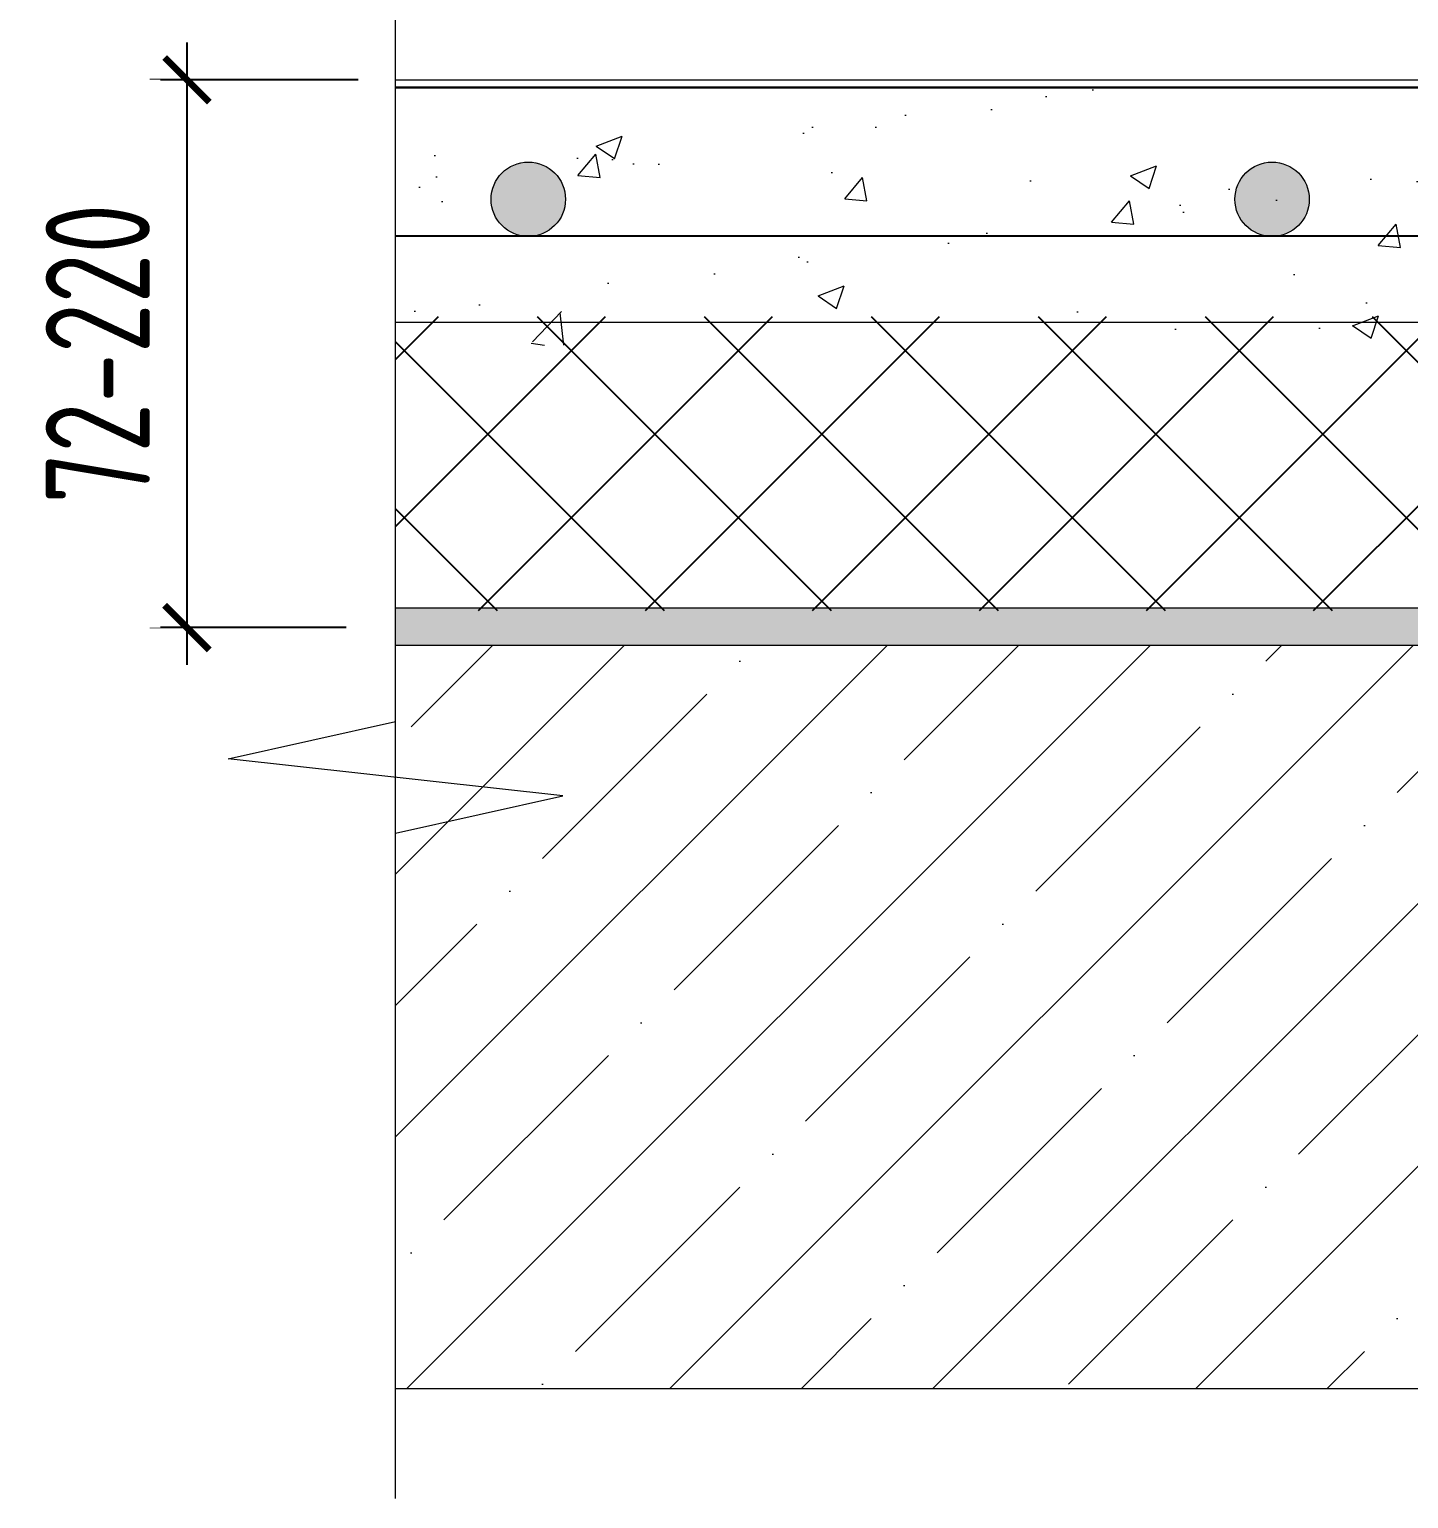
# Model space of a CAD drawing. Header units: millimetres. Extents: x -542032 to 558829, y -28615 to 266565.
# Drawn here: x -522999 to -521144, y 28699 to 30674 of the extents above; entities that cross this region are included whole.
import ezdxf

# ---------------------------------------------------------------- set-up
doc = ezdxf.new("R2010")
doc.units = ezdxf.units.MM
doc.layers.add('АР_Перегородки кирпич штрих', color=7, linetype='Continuous')
doc.layers.add('АР_Плита', color=220, linetype='Continuous')
for name, color, linetype, lineweight in [('АР_Размеры дверей', 15, 'Continuous', 0), ('АР_Тонкие', 250, 'Continuous', 0), ('АР_Штриховка', 252, 'Continuous', 0)]:
    doc.layers.add(name, color=color, linetype=linetype, lineweight=lineweight)
doc.styles.add('ISOCPEUR', font='isocpeur.ttf', dxfattribs={"width": 0.7})
doc.dimstyles.new('R_50', dxfattribs={"dimtxt": 140, "dimasz": 60, "dimexe": 50, "dimexo": 50, "dimgap": 50, "dimtad": 1, "dimdec": 0, "dimrnd": 5, "dimzin": 0, "dimdsep": 46, "dimtxsty": 'ISOCPEUR', "dimblk": 'ARCHTICK', "dimcen": 50, "dimdle": 50, "dimclrd": 256, "dimclre": 256, "dimclrt": 256, "dimadec": 0, "dimazin": 0, "dimtfac": 2, "dimtdec": 0, "dimtofl": 0, "dimtmove": 1, "dimatfit": 3, "dimfxl": 1, "dimtvp": 3, "dimtfill": 1, "dimtolj": 1, "dimtzin": 0, "dimarcsym": 0})

# ---------------------------------------------------------------- blocks, each defined once
blk = doc.blocks.new('*U36')
at = {"color": 8}
blk.add_lwpolyline([(0, -6.506), (0, 2.443), (2.25, 2.943), (-2.25, 3.443), (0, 3.943), (0, 15.81)], dxfattribs=at)
blk = doc.blocks.new('_ArchTick')
at = {"color": 0, "linetype": 'ByBlock', "const_width": 0.15}
blk.add_lwpolyline([(-0.5, -0.5), (0.5, 0.5)], dxfattribs=at)
blk = doc.blocks.new('*D125')
at = {"layer": 'Defpoints', "color": 0, "transparency": 16777216}
for p in [(-522506.5, 30606.2), (-522786.8, 29869.7), (-522522.7, 29869.7)]:
    blk.add_point(p, dxfattribs=at)
at = {"layer": 'АР_Размеры дверей', "lineweight": -2, "transparency": 16777216}
for p, q in [((-522786.8, 30656.2), (-522786.8, 29819.7)), ((-522556.5, 30606.2), (-522836.8, 30606.2)), ((-522572.7, 29869.7), (-522836.8, 29869.7))]:
    blk.add_line(p, q, dxfattribs=at)
at = {"layer": 'АР_Размеры дверей', "lineweight": -2, "transparency": 16777216, "xscale": 60, "yscale": 60, "zscale": 60}
for p, rotation in [((-522786.8, 30606.2), 90), ((-522786.8, 29869.7), 270)]:
    blk.add_blockref('_ArchTick', p, dxfattribs=dict(at, rotation=rotation))
at = {"layer": 'АР_Размеры дверей', "transparency": 16777216, "insert": (-522906.8, 30238), "char_height": 140, "width": 708.7, "attachment_point": 5, "rotation": 90, "style": 'ISOCPEUR', "bg_fill": 3, "box_fill_scale": 1.1, "bg_fill_color": 256, "bg_fill_true_color": 13158600, "bg_fill_transparency": 0}
blk.add_mtext('\\A1;72-220', dxfattribs=at)
blk = doc.blocks.new('Арматура_D-10')
at = {"layer": 'АР_Перегородки кирпич штрих', "transparency": 33554687}
h = blk.add_hatch(color=256, dxfattribs=at)
h.set_gradient(color2=(0, 0, 0), tint=1, name='SPHERICAL')
h.paths.add_polyline_path([(-59078.57, 235102.41, 1), (-59088.57, 235102.41, 1)])
at = {"layer": 'АР_Тонкие'}
blk.add_circle((-59083.57, 235102.41), 5, dxfattribs=at)

msp = doc.modelspace()

# ---------------------------------------------------------------- hatches: boundary and pattern name
at = {"layer": 'АР_Перегородки кирпич штрих', "transparency": 33554559}
h = msp.add_hatch(dxfattribs=at)
h.set_pattern_fill('ANSI37', color=256, scale=50, style=0)
h.set_pattern_definition([(45, (76151.72, -1254271.52), (-112.253202, 112.253202), []), (135, (76151.72, -1254271.52), (-112.253202, -112.253202), [])])
h.paths.add_polyline_path([(-522506.5, 30287.8), (-522506.5, 29892.7), (-515681.1, 29892.7), (-515681.1, 30287.8)])
at = {"layer": 'АР_Перегородки кирпич штрих', "transparency": 33554687}
msp.add_hatch(color=256, dxfattribs=at).paths.add_polyline_path([(-522506.5, 29896.2), (-522506.5, 29846.2), (-515681.1, 29846.2), (-515681.1, 29896.2)])
at = {"layer": 'АР_Штриховка', "ltscale": 100, "true_color": 0x000000}
h = msp.add_hatch(dxfattribs=at)
h.set_pattern_fill('ANSI35', color=18, scale=1000, style=0)
h.set_pattern_definition([(45, (-5200836.66, 762342.87), (-176.776695, 176.776695), []), (45, (-5200659.9, 762342.87), (-176.776695, 176.776695), [312.5, -62.5, 0, -62.5])])
h.paths.add_polyline_path([(-515681.1, 29846.2), (-522506.5, 29846.2), (-522506.5, 28846.2), (-515681.1, 28846.2)])

# ---------------------------------------------------------------- linework, layer by layer
at = {"layer": 'АР_Плита', "color": 18, "lineweight": 5, "ltscale": 100, "true_color": 0x000000}
msp.add_lwpolyline([(-522506.5, 29846.2), (-515681.1, 29846.2), (-515681.1, 28846.2), (-522506.5, 28846.2)], close=True, dxfattribs=at)
at = {"layer": 'АР_Тонкие', "lineweight": 30}
msp.add_line((-522506.5, 30596), (-515681.1, 30596), dxfattribs=at)
at = {"layer": 'АР_Тонкие'}
for points in [[(-522506.5, 30606.2), (-515681.1, 30606.2)], [(-522506.5, 30280.3), (-515681.1, 30280.3)], [(-522506.5, 29896.2), (-522506.5, 29896.2), (-515681.1, 29896.2)]]:
    msp.add_lwpolyline(points, dxfattribs=at)

# ---------------------------------------------------------------- block references
for name, p, xscale, yscale, zscale in [('*U36', (-522506.5, 29349.1), 100, 100, 100), ('Арматура_D-10', (68507.8, -2320578.5), 10, 10, 10), ('Арматура_D-10', (69507.8, -2320578.5), 10, 10, 10)]:
    msp.add_blockref(name, p, dxfattribs=dict(at, xscale=xscale, yscale=yscale, zscale=zscale))

# ---------------------------------------------------------------- next in the draw order: dimensions: what is measured, and where the dimension line sits
at = {"layer": 'АР_Размеры дверей'}
dim = msp.add_linear_dim(base=(-522786.8, 29869.7), p1=(-522506.5, 30606.2), p2=(-522522.7, 29869.7), angle=90, text='72-220', dimstyle='R_50', override={"dimpost": '\\X'}, dxfattribs=at)
dim.commit()
dim.dimension.update_dxf_attribs({"geometry": '*D125', "text_midpoint": (-522906.8, 30238)})

# ---------------------------------------------------------------- next in the draw order: hatches: boundary and pattern name
at = {"layer": 'АР_Штриховка', "ltscale": 100, "true_color": 0x000000}
h = msp.add_hatch(dxfattribs=at)
h.set_pattern_fill('AR-CONC', color=18, scale=50, style=0)
h.set_pattern_definition([(50, (-5200836.66, 762462.58), (358.630091, -31.376067), [37.5, -412.5]), (355, (-5200836.66, 762462.6), (-69.375667, 376.096067), [30, -330]), (100.4514445, (-5200806.78, 762459.97), (289.254423, 344.719995), [31.870096, -350.571056]), (46.1842, (-5200836.66, 762562.6), (533.620665, -82.75964), [56.25, -618.75]), (96.635635, (-5200792.2, 762555.7), (467.33097, 487.0593), [47.80517, -525.85688]), (351.184164, (-5200836.66, 762562.6), (467.33097, 487.0593), [45, -495]), (21, (-5200786.66, 762537.58), (298.453526, -201.309445), [37.5, -412.5]), (326, (-5200786.66, 762537.6), (121.657666, 362.575023), [30, -330]), (71.451445, (-5200761.8, 762520.8), (420.111188, 161.265576), [31.870095, -350.571056]), (37.5, (-5200836.66, 762462.58), (6.0799277, 166.446927), [0, -326, 0, -335, 0, -331.25]), (7.5, (-5200836.66, 762462.58), (131.534769, 197.205856), [0, -191, 0, -318.5, 0, -126.25]), (327.5, (-5200948.16, 762462.58), (266.911218, -11.277436), [0, -125, 0, -390, 0, -517.5]), (317.5, (-5200998.16, 762462.58), (291.593085, 50.052491), [0, -162.5, 0, -259, 0, -367.5])])
h.paths.add_polyline_path([(-515681.1, 30596), (-522506.5, 30596), (-522506.5, 30249.5), (-515681.1, 30249.5)])

# ---------------------------------------------------------------- next in the draw order: linework, layer by layer
at = {"layer": 'АР_Тонкие'}
for points in [[(-522506.5, 30338.7), (-522506.5, 30396.9), (-515681.1, 30396.9)], [(-515681.1, 30395.6), (-522506.5, 30395.6)]]:
    msp.add_lwpolyline(points, dxfattribs=at)

doc.saveas('drawing.dxf')
